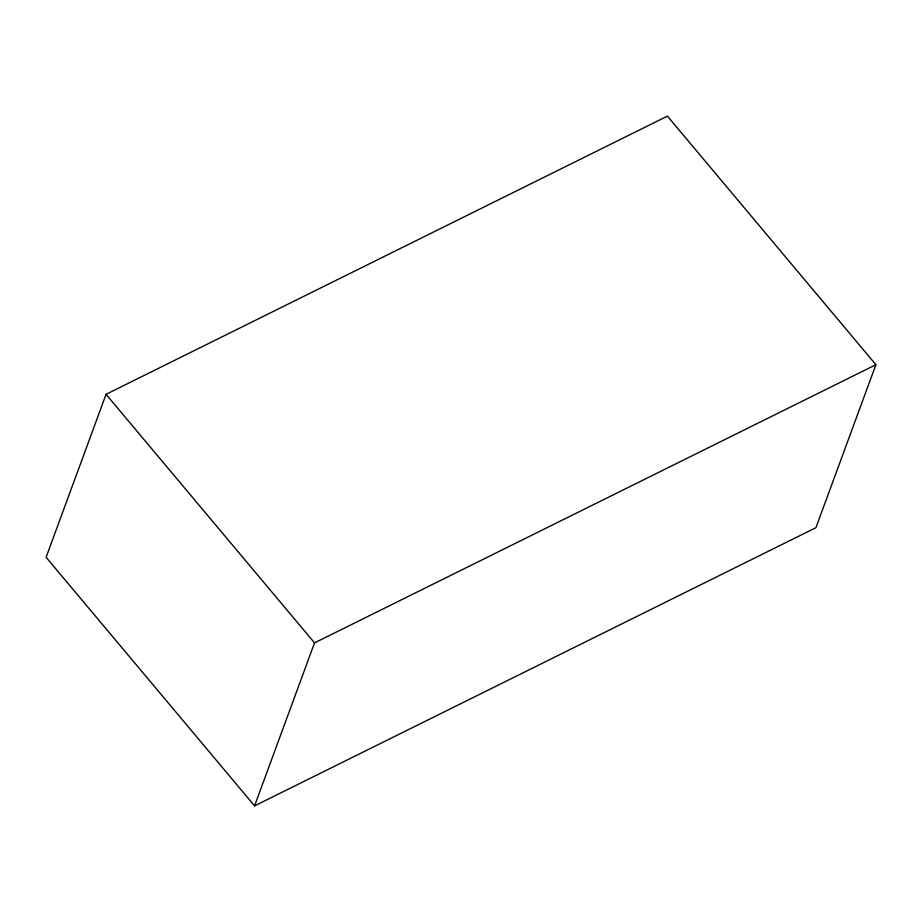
<?xml version="1.0" encoding="UTF-8"?>
<svg xmlns="http://www.w3.org/2000/svg" width="922" height="922" viewBox="0 0 922 922"><rect width="100%" height="100%" fill="white"/><g stroke="black" fill="none" stroke-linecap="round" stroke-linejoin="round"><path stroke-width="1.38" d="M106.065 394.316L46.1 557.291L254.576 805.874L815.935 527.684L875.9 364.709L667.424 116.126L106.065 394.316L314.529 642.888L254.576 805.874M314.529 642.888L875.9 364.709"/></g></svg>
